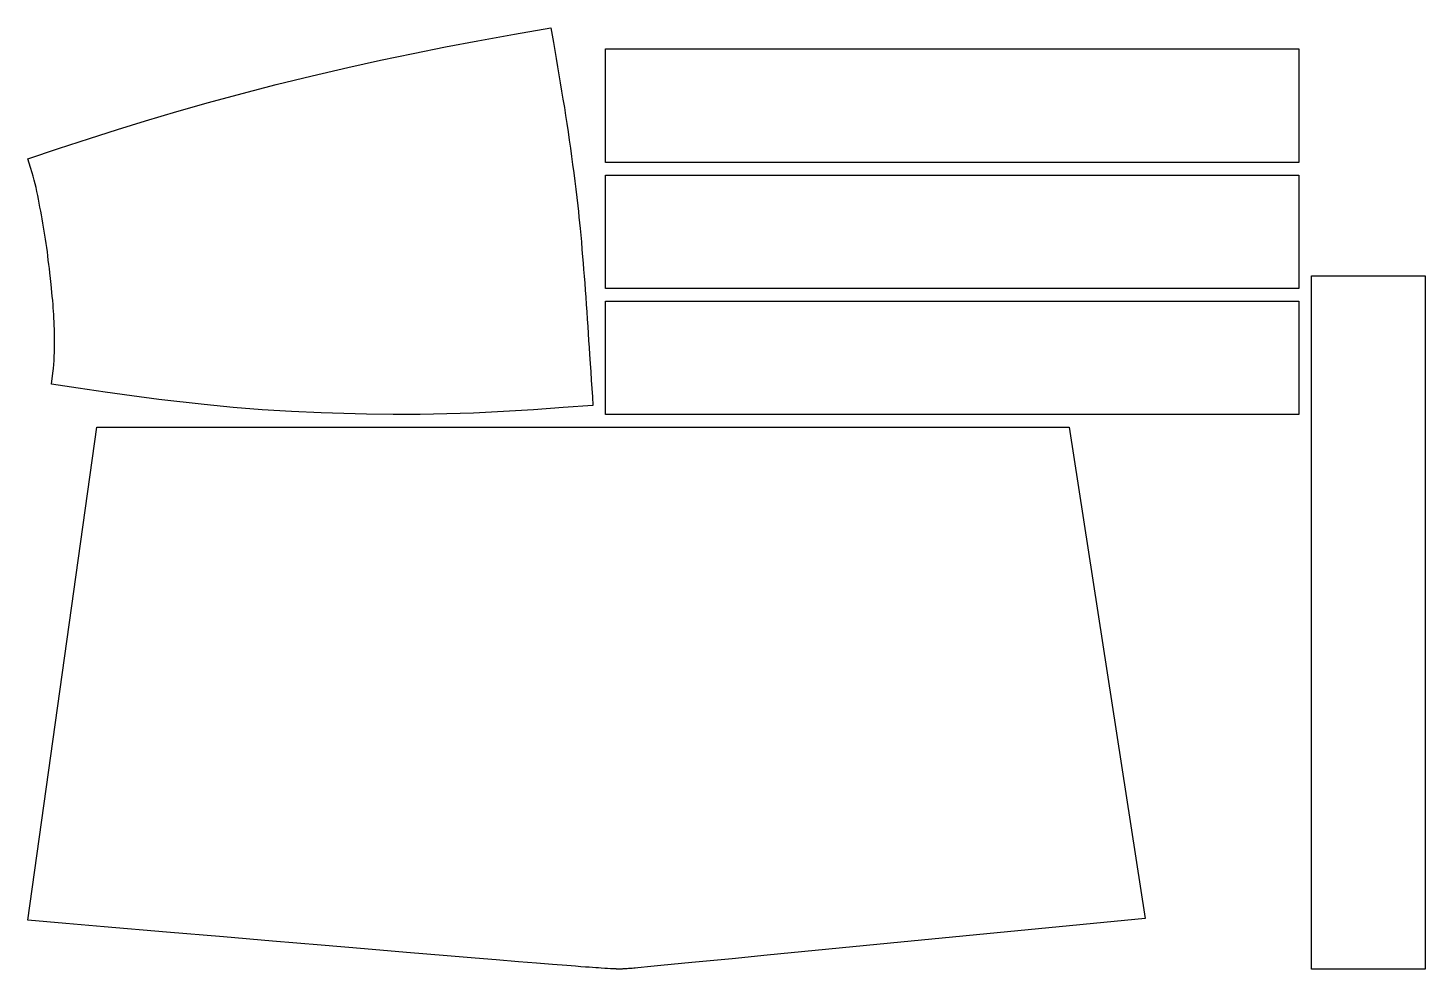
# Model space of a CAD drawing. Header units: millimetres. Extents: x 5 to 559, y 5 to 378.
import ezdxf

# ---------------------------------------------------------------- set-up
doc = ezdxf.new("R2010")
doc.units = ezdxf.units.MM
doc.layers.add('CUT', color=7, linetype='Continuous')

msp = doc.modelspace()

# ---------------------------------------------------------------- linework, layer by layer
at = {"layer": 'CUT'}
for points in [[(14.36132, 237.09452), (14.86193, 241.34259), (15.0772, 243.29105), (15.21897, 244.83522), (15.34163, 246.46739), (15.43297, 248.00271), (15.51348, 249.6885), (15.56756, 251.42185), (15.59362, 253.01371), (15.59025, 254.46574), (15.57823, 255.92978), (15.55254, 257.40021), (15.51206, 258.86998), (15.46313, 260.33336), (15.38781, 261.784), (15.31441, 263.21616), (15.23227, 264.62262), (15.14564, 265.99563), (15.05737, 267.32818), (14.96684, 268.61087), (14.81583, 270.23224), (14.66977, 271.92053), (14.54109, 273.44125), (14.35982, 275.15788), (14.19964, 276.60668), (13.97132, 278.90071), (13.69929, 281.18927), (13.49861, 282.86246), (13.2904, 284.53481), (13.07693, 286.20521), (12.87831, 287.87508), (12.6967, 289.5434), (12.47676, 291.20015), (12.22248, 292.84662), (11.98898, 294.49024), (11.73699, 296.1226), (11.47658, 297.74658), (11.20813, 299.35953), (10.93786, 300.9643), (10.67013, 302.55934), (10.37603, 304.14183), (10.07206, 305.71515), (9.76129, 307.27931), (9.46027, 308.83792), (9.19053, 310.39313), (8.90826, 311.93898), (8.57465, 313.46718), (8.23448, 314.98872), (7.87091, 316.49859), (7.47094, 317.99555), (7.06735, 319.488), (6.65652, 320.87923), (6.03667, 322.93548), (5, 326.37247), (17.15856, 330.51198), (29.39888, 334.51679), (40.46576, 338.08752), (51.56417, 341.49432), (64.05954, 345.14502), (76.63139, 348.77476), (90.02785, 352.39119), (103.49067, 355.88616), (117.66565, 359.38571), (131.88213, 362.69178), (144.79251, 365.53382), (157.72917, 368.21032), (170.59872, 370.80037), (183.47855, 373.23078), (197.93978, 375.82057), (212.38968, 378.34808), (212.89483, 375.47807), (213.39291, 372.60519), (213.93702, 369.39324), (214.48458, 366.17975), (215.04381, 362.96419), (215.57836, 359.7437), (216.12351, 356.52501), (216.66623, 353.3009), (217.21482, 350.07775), (217.75339, 346.84575), (218.26551, 343.6105), (218.75984, 340.3724), (219.2409, 337.13209), (219.71865, 333.88663), (220.17152, 330.63774), (220.62573, 327.38629), (221.04828, 324.12874), (221.45992, 320.86978), (221.91241, 317.6058), (222.31439, 314.3356), (222.70245, 311.0638), (223.07991, 307.79272), (223.3285, 305.53955), (223.54663, 303.28302), (223.78109, 301.06634), (224.02011, 298.79433), (224.25825, 296.12886), (224.50059, 293.54016), (224.73543, 290.51038), (225.00127, 287.50692), (225.17987, 285.08324), (225.39412, 282.53639), (225.60388, 279.88364), (225.81217, 277.14561), (226.03541, 274.34245), (226.24565, 271.48987), (226.44059, 268.60484), (226.64801, 265.70691), (226.84126, 262.81528), (227.03506, 259.95079), (227.21665, 257.12989), (227.39453, 254.37104), (227.58063, 251.54072), (227.76621, 248.82478), (227.99013, 245.22513), (228.20778, 241.88649), (228.42887, 238.57178), (228.64292, 235.25707), (228.86549, 231.94331), (229.0955, 228.63014), (217.30434, 227.71935), (205.4819, 226.85737), (193.62435, 226.14416), (181.72363, 225.58334), (171.1311, 225.24048), (160.52388, 225.04505), (149.87561, 225), (139.22412, 225.09776), (121.24354, 225.6117), (109.54914, 226.17162), (97.86166, 226.91206), (86.33522, 227.82534), (74.82903, 228.91408), (56.96216, 230.94483), (46.2584, 232.34472), (35.58421, 233.84939), (24.94581, 235.45266)], [(234.0955, 325), (234.0955, 370), (509.13111, 370), (509.13111, 325)], [(234.0955, 275), (234.0955, 320), (509.13111, 320), (509.13111, 275)], [(514.13111, 280.03561), (559.13111, 280.03561), (559.13111, 5), (514.13111, 5)], [(234.0955, 225), (234.0955, 270), (509.13111, 270), (509.13111, 225)], [(448.05481, 25.10671), (351.19046, 15.66351), (298.18392, 10.47564), (284.26091, 9.11119), (268.26451, 7.546), (255.95929, 6.34751), (252.06177, 5.971), (246.83859, 5.47884), (245.90055, 5.39245), (245.25672, 5.334), (244.69166, 5.285), (244.18754, 5.24364), (243.68815, 5.20481), (243.23873, 5.17116), (242.71977, 5.13413), (242.275, 5.10452), (241.86013, 5.07859), (241.48789, 5.0572), (241.17085, 5.04115), (240.8845, 5.02874), (240.71779, 5.02226), (240.54458, 5.0162), (240.37217, 5.01058), (240.26562, 5.00792), (240.13148, 5.0052), (239.99488, 5.00298), (239.85588, 5.00132), (239.71451, 5.0003), (239.57097, 5), (239.42543, 5.00051), (239.27787, 5.00166), (239.12816, 5.00339), (238.97577, 5.00551), (238.8203, 5.00855), (238.66144, 5.01324), (238.49887, 5.01855), (238.27607, 5.02635), (238.01688, 5.03604), (237.74834, 5.0468), (237.46934, 5.05948), (237.07949, 5.07915), (236.61409, 5.10507), (236.12185, 5.13267), (234.87497, 5.20659), (233.74376, 5.27595), (232.3111, 5.36492), (231.2443, 5.43303), (230.24979, 5.49987), (228.94152, 5.59257), (227.57547, 5.69189), (226.07815, 5.80308), (224.26313, 5.9397), (222.11837, 6.10377), (218.76228, 6.36602), (213.07473, 6.81757), (206.71931, 7.33122), (199.51802, 7.92029), (190.67355, 8.65279), (182.37726, 9.34452), (171.28394, 10.27465), (155.15991, 11.62932), (138.45555, 13.03611), (121.32224, 14.48241), (101.96637, 16.11785), (82.57315, 17.76111), (60.00118, 19.67266), (35.2123, 21.77776), (20.06284, 23.06668), (5, 24.34904), (32.37231, 220), (418.03485, 220)]]:
    msp.add_lwpolyline(points, close=True, dxfattribs=at)

doc.saveas('drawing.dxf')
